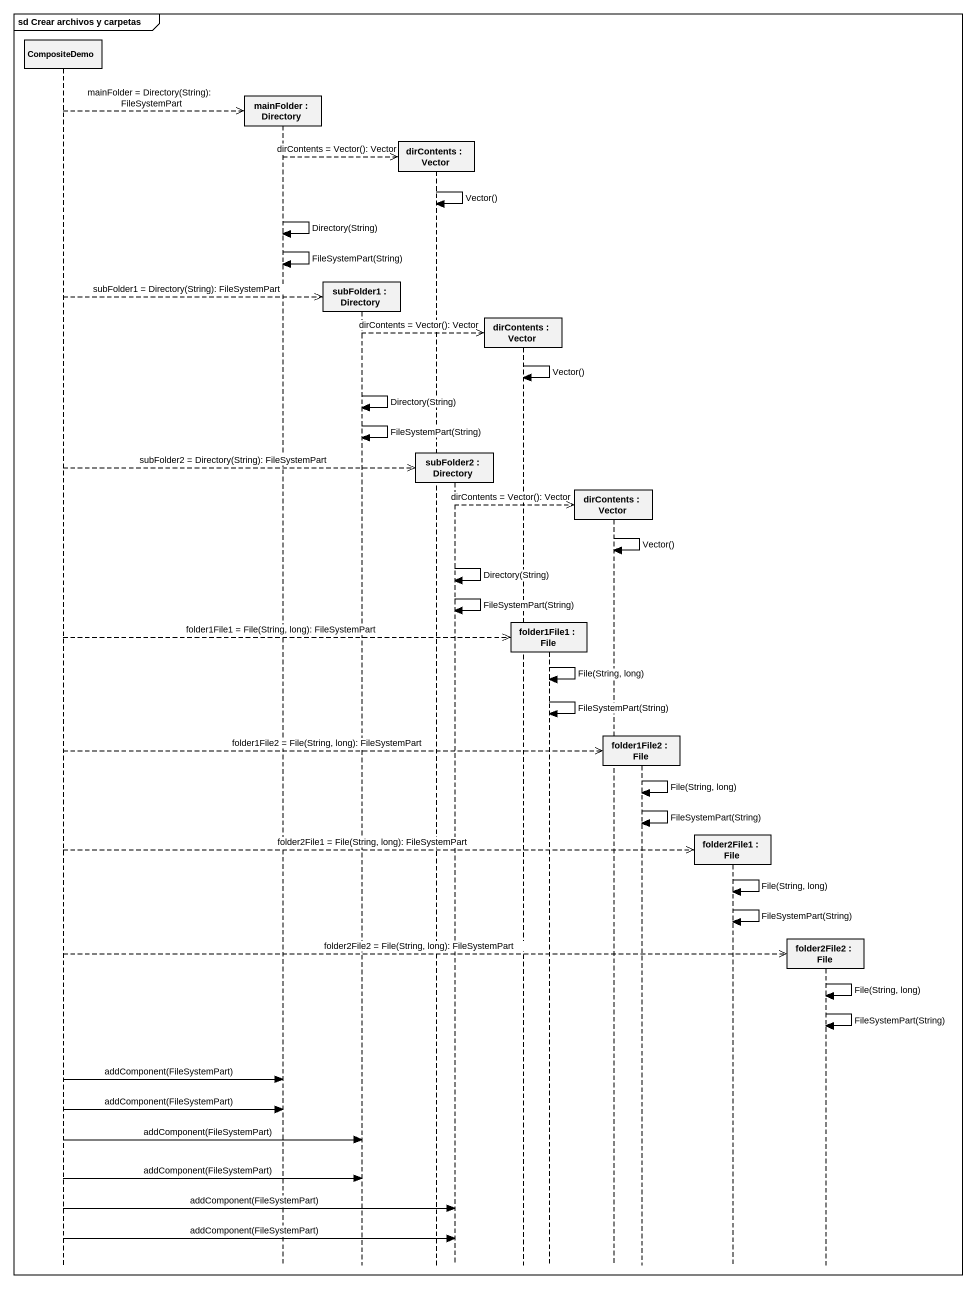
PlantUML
@startuml
mainframe sd Crear archivos y carpetas
hide footbox
participant CompositeDemo
participant "mainFolder : Directory" as mainFolder
participant "subFolder1 : Directory" as subFolder1
participant "dirContents : Vector" as dirContents
participant "subFolder2 : Directory" as subFolder2
participant "dirContents : Vector" as dirContents_2
participant "folder1File1 : File" as folder1File1
participant "dirContents : Vector" as dirContents_3
participant "folder1File2 : File" as folder1File2
participant "folder2File1 : File" as folder2File1
participant "folder2File2 : File" as folder2File2

CompositeDemo -->> mainFolder ** : mainFolder = Directory(String): FileSystemPart
mainFolder -->> dirContents ** : dirContents = Vector(): Vector
dirContents -> dirContents : Vector()
mainFolder -> mainFolder : Directory(String)
mainFolder -> mainFolder : FileSystemPart(String)
CompositeDemo -->> subFolder1 ** : subFolder1 = Directory(String): FileSystemPart
subFolder1 -->> dirContents_2 ** : dirContents = Vector(): Vector
dirContents_2 -> dirContents_2 : Vector()
subFolder1 -> subFolder1 : Directory(String)
subFolder1 -> subFolder1 : FileSystemPart(String)
CompositeDemo -->> subFolder2 ** : subFolder2 = Directory(String): FileSystemPart
subFolder2 -->> dirContents_3 ** : dirContents = Vector(): Vector
dirContents_3 -> dirContents_3 : Vector()
subFolder2 -> subFolder2 : Directory(String)
subFolder2 -> subFolder2 : FileSystemPart(String)
CompositeDemo -->> folder1File1 ** : folder1File1 = File(String, long): FileSystemPart
folder1File1 -> folder1File1 : File(String, long)
folder1File1 -> folder1File1 : FileSystemPart(String)
CompositeDemo -->> folder1File2 ** : folder1File2 = File(String, long): FileSystemPart
folder1File2 -> folder1File2 : File(String, long)
folder1File2 -> folder1File2 : FileSystemPart(String)
CompositeDemo -->> folder2File1 ** : folder2File1 = File(String, long): FileSystemPart
folder2File1 -> folder2File1 : File(String, long)
folder2File1 -> folder2File1 : FileSystemPart(String)
CompositeDemo -->> folder2File2 ** : folder2File2 = File(String, long): FileSystemPart
folder2File2 -> folder2File2 : File(String, long)
folder2File2 -> folder2File2 : FileSystemPart(String)
CompositeDemo -> mainFolder : addComponent(FileSystemPart)
CompositeDemo -> mainFolder : addComponent(FileSystemPart)
CompositeDemo -> subFolder1 : addComponent(FileSystemPart)
CompositeDemo -> subFolder1 : addComponent(FileSystemPart)
CompositeDemo -> subFolder2 : addComponent(FileSystemPart)
CompositeDemo -> subFolder2 : addComponent(FileSystemPart)
@enduml
